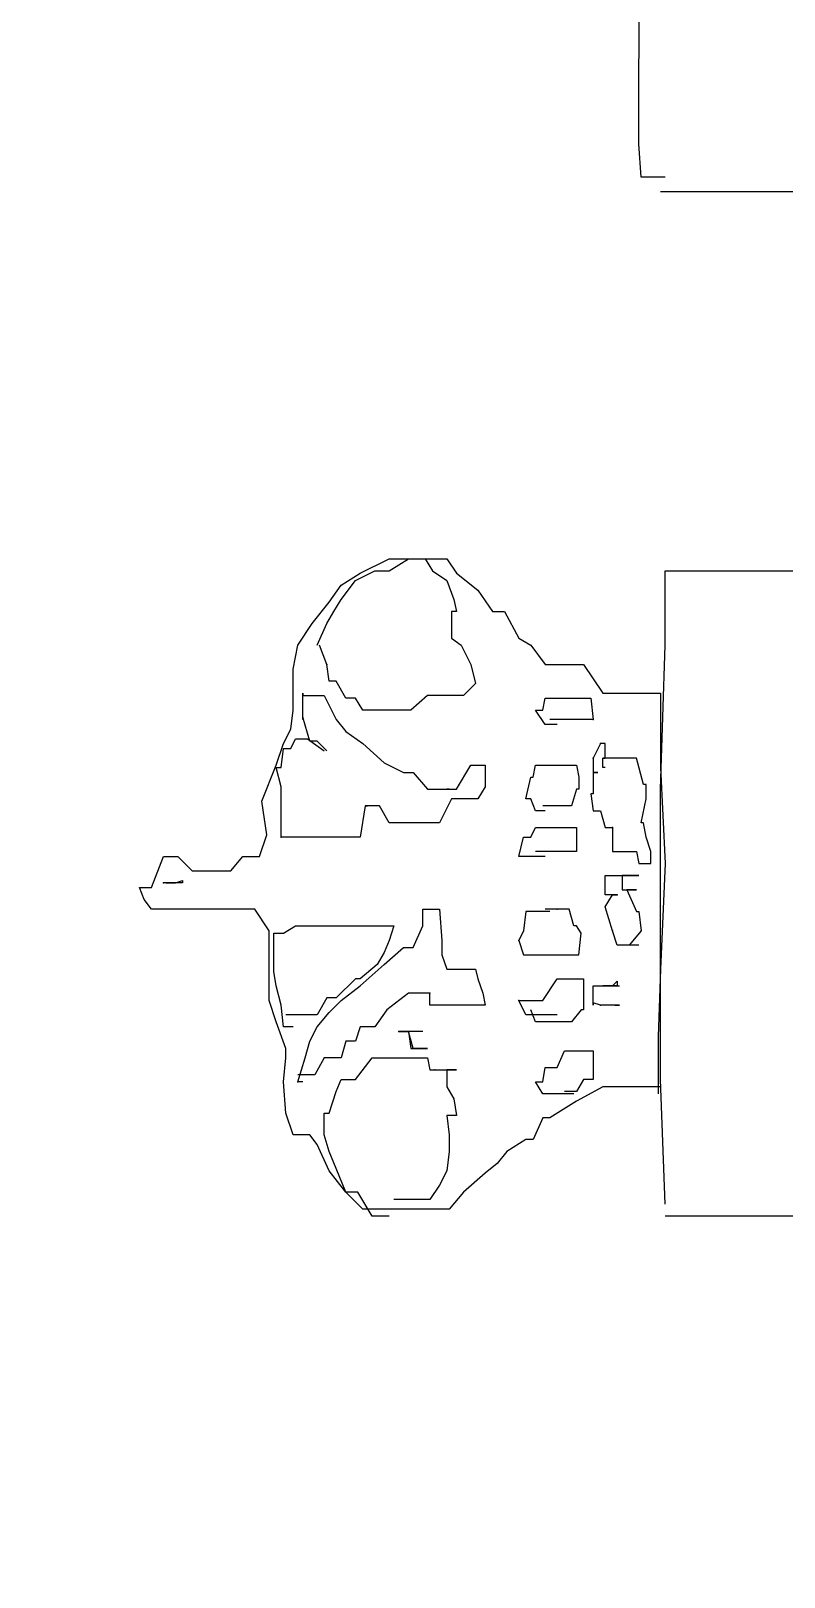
# Model space of a CAD drawing. Extents: x 730654 to 731244, y 4379381 to 4380408.
# Drawn here: x 730682.45 to 730685.58, y 4380230.29 to 4380236.73 of the extents above; entities that cross this region are included whole.
import ezdxf

# ---------------------------------------------------------------- set-up
doc = ezdxf.new("R2010")
doc.units = 0
doc.layers.get('0').update_dxf_attribs({"linetype": 'CONTINUOUS'})

msp = doc.modelspace()

# ---------------------------------------------------------------- linework, layer by layer
at = {"color": 0, "linetype": 'CONTINUOUS'}
for p, q in [((730684.98, 4380236.36), (730684.99, 4380239.22)), ((730684.98, 4380236.36), (730684.99, 4380239.22)), ((730684.98, 4380236.26), (730684.98, 4380236.36)), ((730684.98, 4380236.26), (730684.98, 4380236.36)), ((730684.99, 4380236.12), (730684.98, 4380236.26)), ((730684.99, 4380236.12), (730684.98, 4380236.26)), ((730685, 4380236.12), (730684.99, 4380236.12)), ((730685, 4380236.12), (730684.99, 4380236.12)), ((730685.04, 4380236.12), (730685, 4380236.12)), ((730685.04, 4380236.12), (730685, 4380236.12)), ((730685.09, 4380236.12), (730685.04, 4380236.12)), ((730685.09, 4380236.12), (730685.04, 4380236.12)), ((730685.26, 4380236.06), (730685.07, 4380236.06)), ((730685.26, 4380236.06), (730685.07, 4380236.06)), ((730685.57, 4380236.06), (730685.26, 4380236.06)), ((730685.57, 4380236.06), (730685.26, 4380236.06)), ((730686.18, 4380236.06), (730685.57, 4380236.06)), ((730686.18, 4380236.06), (730685.57, 4380236.06)), ((730683.82, 4380234.47), (730683.94, 4380234.53)), ((730683.82, 4380234.47), (730683.94, 4380234.53)), ((730683.94, 4380234.48), (730684.02, 4380234.53)), ((730683.94, 4380234.53), (730684.02, 4380234.53)), ((730683.94, 4380234.48), (730684.02, 4380234.53)), ((730683.94, 4380234.53), (730684.02, 4380234.53)), ((730684.02, 4380234.53), (730684.09, 4380234.53)), ((730684.02, 4380234.53), (730684.11, 4380234.53)), ((730684.02, 4380234.53), (730684.09, 4380234.53)), ((730684.02, 4380234.53), (730684.11, 4380234.53)), ((730684.09, 4380234.53), (730684.12, 4380234.48)), ((730684.09, 4380234.53), (730684.12, 4380234.48)), ((730684.11, 4380234.53), (730684.18, 4380234.53)), ((730684.11, 4380234.53), (730684.18, 4380234.53)), ((730684.18, 4380234.53), (730684.22, 4380234.47)), ((730684.18, 4380234.53), (730684.22, 4380234.47)), ((730683.74, 4380234.42), (730683.82, 4380234.47)), ((730683.74, 4380234.42), (730683.82, 4380234.47)), ((730683.8, 4380234.44), (730683.88, 4380234.48)), ((730683.8, 4380234.44), (730683.88, 4380234.48)), ((730683.88, 4380234.48), (730683.94, 4380234.48)), ((730683.88, 4380234.48), (730683.94, 4380234.48)), ((730684.12, 4380234.48), (730684.18, 4380234.44)), ((730684.12, 4380234.48), (730684.18, 4380234.44)), ((730684.22, 4380234.47), (730684.31, 4380234.4)), ((730684.22, 4380234.47), (730684.31, 4380234.4)), ((730685.09, 4380234.48), (730685.81, 4380234.48)), ((730685.09, 4380234.17), (730685.09, 4380234.48)), ((730685.09, 4380234.48), (730685.81, 4380234.48)), ((730685.09, 4380234.17), (730685.09, 4380234.48)), ((730683.69, 4380234.35), (730683.74, 4380234.42)), ((730683.69, 4380234.35), (730683.74, 4380234.42)), ((730683.74, 4380234.36), (730683.8, 4380234.44)), ((730683.74, 4380234.36), (730683.8, 4380234.44)), ((730684.18, 4380234.44), (730684.21, 4380234.36)), ((730684.18, 4380234.44), (730684.21, 4380234.36)), ((730684.31, 4380234.4), (730684.37, 4380234.31)), ((730684.31, 4380234.4), (730684.37, 4380234.31)), ((730683.62, 4380234.26), (730683.69, 4380234.35)), ((730683.62, 4380234.26), (730683.69, 4380234.35)), ((730683.71, 4380234.31), (730683.74, 4380234.36)), ((730683.71, 4380234.31), (730683.74, 4380234.36)), ((730684.21, 4380234.36), (730684.22, 4380234.31)), ((730684.21, 4380234.36), (730684.22, 4380234.31)), ((730683.56, 4380234.17), (730683.62, 4380234.26)), ((730683.56, 4380234.17), (730683.62, 4380234.26)), ((730683.64, 4380234.17), (730683.68, 4380234.26)), ((730683.64, 4380234.17), (730683.68, 4380234.26)), ((730683.68, 4380234.26), (730683.71, 4380234.31)), ((730683.68, 4380234.26), (730683.71, 4380234.31)), ((730684.22, 4380234.31), (730684.2, 4380234.31)), ((730684.2, 4380234.31), (730684.2, 4380234.2)), ((730684.22, 4380234.31), (730684.2, 4380234.31)), ((730684.2, 4380234.31), (730684.2, 4380234.2)), ((730684.37, 4380234.31), (730684.42, 4380234.31)), ((730684.37, 4380234.31), (730684.42, 4380234.31)), ((730684.42, 4380234.31), (730684.48, 4380234.2)), ((730684.42, 4380234.31), (730684.48, 4380234.2)), ((730684.2, 4380234.2), (730684.24, 4380234.17)), ((730684.2, 4380234.2), (730684.24, 4380234.17)), ((730684.48, 4380234.2), (730684.53, 4380234.17)), ((730684.48, 4380234.2), (730684.53, 4380234.17)), ((730683.54, 4380234.07), (730683.56, 4380234.17)), ((730683.54, 4380234.07), (730683.56, 4380234.17)), ((730683.68, 4380234.09), (730683.65, 4380234.17)), ((730683.68, 4380234.09), (730683.65, 4380234.17)), ((730684.24, 4380234.17), (730684.28, 4380234.09)), ((730684.24, 4380234.17), (730684.28, 4380234.09)), ((730684.53, 4380234.17), (730684.59, 4380234.09)), ((730684.53, 4380234.17), (730684.59, 4380234.09)), ((730685.07, 4380233.57), (730685.09, 4380234.17)), ((730685.07, 4380233.57), (730685.09, 4380234.17)), ((730683.54, 4380233.96), (730683.54, 4380234.07)), ((730683.54, 4380233.96), (730683.54, 4380234.07)), ((730683.69, 4380234.02), (730683.68, 4380234.09)), ((730683.69, 4380234.02), (730683.68, 4380234.09)), ((730684.28, 4380234.09), (730684.3, 4380234.01)), ((730684.28, 4380234.09), (730684.3, 4380234.01)), ((730684.59, 4380234.09), (730684.64, 4380234.09)), ((730684.59, 4380234.09), (730684.64, 4380234.09)), ((730684.64, 4380234.09), (730684.71, 4380234.09)), ((730684.64, 4380234.09), (730684.71, 4380234.09)), ((730684.71, 4380234.09), (730684.75, 4380234.09)), ((730684.71, 4380234.09), (730684.75, 4380234.09)), ((730684.75, 4380234.09), (730684.83, 4380233.97)), ((730684.75, 4380234.09), (730684.83, 4380233.97)), ((730683.72, 4380234.02), (730683.69, 4380234.02)), ((730683.72, 4380234.02), (730683.69, 4380234.02)), ((730683.76, 4380233.95), (730683.72, 4380234.02)), ((730683.76, 4380233.95), (730683.72, 4380234.02)), ((730684.3, 4380234.01), (730684.25, 4380233.96)), ((730684.3, 4380234.01), (730684.25, 4380233.96)), ((730683.54, 4380233.9), (730683.54, 4380233.96)), ((730683.54, 4380233.9), (730683.54, 4380233.96)), ((730683.58, 4380233.86), (730683.58, 4380233.97)), ((730683.58, 4380233.97), (730683.58, 4380233.96)), ((730683.58, 4380233.86), (730683.58, 4380233.97)), ((730683.58, 4380233.97), (730683.58, 4380233.96)), ((730683.58, 4380233.96), (730683.59, 4380233.96)), ((730683.58, 4380233.96), (730683.59, 4380233.96)), ((730683.59, 4380233.96), (730683.64, 4380233.96)), ((730683.59, 4380233.96), (730683.64, 4380233.96)), ((730683.64, 4380233.96), (730683.67, 4380233.96)), ((730683.64, 4380233.96), (730683.67, 4380233.96)), ((730683.67, 4380233.96), (730683.72, 4380233.86)), ((730683.67, 4380233.96), (730683.72, 4380233.86)), ((730683.8, 4380233.95), (730683.76, 4380233.95)), ((730683.8, 4380233.95), (730683.76, 4380233.95)), ((730683.83, 4380233.9), (730683.8, 4380233.95)), ((730683.83, 4380233.9), (730683.8, 4380233.95)), ((730684.1, 4380233.96), (730684.03, 4380233.9)), ((730684.1, 4380233.96), (730684.03, 4380233.9)), ((730684.15, 4380233.96), (730684.1, 4380233.96)), ((730684.15, 4380233.96), (730684.1, 4380233.96)), ((730684.21, 4380233.96), (730684.15, 4380233.96)), ((730684.21, 4380233.96), (730684.15, 4380233.96)), ((730684.25, 4380233.96), (730684.21, 4380233.96)), ((730684.25, 4380233.96), (730684.21, 4380233.96)), ((730684.58, 4380233.9), (730684.59, 4380233.95)), ((730684.58, 4380233.9), (730684.59, 4380233.95)), ((730684.59, 4380233.95), (730684.61, 4380233.95)), ((730684.59, 4380233.95), (730684.61, 4380233.95)), ((730684.61, 4380233.95), (730684.66, 4380233.95)), ((730684.61, 4380233.95), (730684.66, 4380233.95)), ((730684.66, 4380233.95), (730684.69, 4380233.95)), ((730684.66, 4380233.95), (730684.69, 4380233.95)), ((730684.69, 4380233.95), (730684.74, 4380233.95)), ((730684.69, 4380233.95), (730684.74, 4380233.95)), ((730684.74, 4380233.95), (730684.78, 4380233.95)), ((730684.74, 4380233.95), (730684.78, 4380233.95)), ((730684.78, 4380233.95), (730684.79, 4380233.86)), ((730684.78, 4380233.95), (730684.79, 4380233.86)), ((730684.83, 4380233.97), (730684.89, 4380233.97)), ((730684.83, 4380233.97), (730684.89, 4380233.97)), ((730684.89, 4380233.97), (730684.92, 4380233.97)), ((730684.89, 4380233.97), (730684.92, 4380233.97)), ((730684.92, 4380233.97), (730684.95, 4380233.97)), ((730684.92, 4380233.97), (730684.95, 4380233.97)), ((730684.95, 4380233.97), (730684.99, 4380233.97)), ((730684.95, 4380233.97), (730684.99, 4380233.97)), ((730684.99, 4380233.97), (730685.03, 4380233.97)), ((730684.99, 4380233.97), (730685.03, 4380233.97)), ((730685.03, 4380233.97), (730685.07, 4380233.97)), ((730685.03, 4380233.97), (730685.07, 4380233.97)), ((730685.07, 4380233.97), (730685.07, 4380233.66)), ((730685.07, 4380233.97), (730685.07, 4380233.66)), ((730683.53, 4380233.82), (730683.54, 4380233.9)), ((730683.53, 4380233.82), (730683.54, 4380233.9)), ((730683.88, 4380233.9), (730683.83, 4380233.9)), ((730683.88, 4380233.9), (730683.83, 4380233.9)), ((730683.93, 4380233.9), (730683.88, 4380233.9)), ((730683.93, 4380233.9), (730683.88, 4380233.9)), ((730684, 4380233.9), (730683.93, 4380233.9)), ((730684, 4380233.9), (730683.93, 4380233.9)), ((730684.03, 4380233.9), (730684, 4380233.9)), ((730684.03, 4380233.9), (730684, 4380233.9)), ((730684.59, 4380233.84), (730684.55, 4380233.9)), ((730684.55, 4380233.9), (730684.58, 4380233.9)), ((730684.59, 4380233.84), (730684.55, 4380233.9)), ((730684.55, 4380233.9), (730684.58, 4380233.9)), ((730683.5, 4380233.76), (730683.53, 4380233.82)), ((730683.5, 4380233.76), (730683.53, 4380233.82)), ((730683.61, 4380233.77), (730683.58, 4380233.87)), ((730683.58, 4380233.87), (730683.58, 4380233.86)), ((730683.61, 4380233.77), (730683.58, 4380233.87)), ((730683.58, 4380233.87), (730683.58, 4380233.86)), ((730683.72, 4380233.86), (730683.76, 4380233.81)), ((730683.72, 4380233.86), (730683.76, 4380233.81)), ((730683.76, 4380233.81), (730683.83, 4380233.76)), ((730683.76, 4380233.81), (730683.83, 4380233.76)), ((730684.61, 4380233.84), (730684.59, 4380233.84)), ((730684.61, 4380233.84), (730684.59, 4380233.84)), ((730684.67, 4380233.86), (730684.61, 4380233.86)), ((730684.67, 4380233.86), (730684.61, 4380233.86)), ((730684.64, 4380233.84), (730684.61, 4380233.84)), ((730684.64, 4380233.84), (730684.61, 4380233.84)), ((730684.72, 4380233.86), (730684.67, 4380233.86)), ((730684.72, 4380233.86), (730684.67, 4380233.86)), ((730684.75, 4380233.86), (730684.72, 4380233.86)), ((730684.75, 4380233.86), (730684.72, 4380233.86)), ((730684.79, 4380233.86), (730684.75, 4380233.86)), ((730684.79, 4380233.86), (730684.75, 4380233.86)), ((730683.47, 4380233.67), (730683.5, 4380233.76)), ((730683.47, 4380233.67), (730683.5, 4380233.76)), ((730683.53, 4380233.74), (730683.55, 4380233.78)), ((730683.53, 4380233.74), (730683.55, 4380233.78)), ((730683.55, 4380233.78), (730683.6, 4380233.78)), ((730683.55, 4380233.78), (730683.6, 4380233.78)), ((730683.6, 4380233.78), (730683.67, 4380233.73)), ((730683.6, 4380233.78), (730683.67, 4380233.73)), ((730683.64, 4380233.77), (730683.61, 4380233.77)), ((730683.64, 4380233.77), (730683.61, 4380233.77)), ((730683.68, 4380233.73), (730683.64, 4380233.77)), ((730683.68, 4380233.73), (730683.64, 4380233.77)), ((730683.83, 4380233.76), (730683.92, 4380233.68)), ((730683.83, 4380233.76), (730683.92, 4380233.68)), ((730684.82, 4380233.76), (730684.79, 4380233.7)), ((730684.82, 4380233.76), (730684.79, 4380233.7)), ((730684.84, 4380233.76), (730684.82, 4380233.76)), ((730684.84, 4380233.76), (730684.82, 4380233.76)), ((730684.84, 4380233.7), (730684.84, 4380233.76)), ((730684.84, 4380233.7), (730684.84, 4380233.76)), ((730683.49, 4380233.66), (730683.5, 4380233.74)), ((730683.49, 4380233.66), (730683.5, 4380233.74)), ((730683.5, 4380233.74), (730683.53, 4380233.74)), ((730683.5, 4380233.74), (730683.53, 4380233.74)), ((730683.92, 4380233.68), (730684, 4380233.64)), ((730683.92, 4380233.68), (730684, 4380233.64)), ((730684.79, 4380233.7), (730684.79, 4380233.64)), ((730684.79, 4380233.7), (730684.79, 4380233.64)), ((730684.83, 4380233.66), (730684.83, 4380233.7)), ((730684.83, 4380233.7), (730684.84, 4380233.7)), ((730684.84, 4380233.7), (730684.83, 4380233.7)), ((730684.83, 4380233.66), (730684.83, 4380233.7)), ((730684.83, 4380233.7), (730684.84, 4380233.7)), ((730684.84, 4380233.7), (730684.83, 4380233.7)), ((730684.9, 4380233.7), (730684.84, 4380233.7)), ((730684.9, 4380233.7), (730684.84, 4380233.7)), ((730684.92, 4380233.7), (730684.9, 4380233.7)), ((730684.92, 4380233.7), (730684.9, 4380233.7)), ((730684.94, 4380233.7), (730684.92, 4380233.7)), ((730684.94, 4380233.7), (730684.92, 4380233.7)), ((730684.97, 4380233.7), (730684.94, 4380233.7)), ((730684.97, 4380233.7), (730684.94, 4380233.7)), ((730685, 4380233.59), (730684.97, 4380233.7)), ((730685, 4380233.59), (730684.97, 4380233.7)), ((730683.41, 4380233.52), (730683.47, 4380233.67)), ((730683.41, 4380233.52), (730683.47, 4380233.67)), ((730683.49, 4380233.58), (730683.47, 4380233.66)), ((730683.47, 4380233.66), (730683.49, 4380233.66)), ((730683.49, 4380233.58), (730683.47, 4380233.66)), ((730683.47, 4380233.66), (730683.49, 4380233.66)), ((730684, 4380233.64), (730684.04, 4380233.64)), ((730684, 4380233.64), (730684.04, 4380233.64)), ((730684.04, 4380233.64), (730684.1, 4380233.57)), ((730684.04, 4380233.64), (730684.1, 4380233.57)), ((730684.22, 4380233.57), (730684.28, 4380233.67)), ((730684.22, 4380233.57), (730684.28, 4380233.67)), ((730684.28, 4380233.67), (730684.34, 4380233.67)), ((730684.28, 4380233.67), (730684.34, 4380233.67)), ((730684.34, 4380233.67), (730684.34, 4380233.58)), ((730684.34, 4380233.67), (730684.34, 4380233.58)), ((730684.51, 4380233.53), (730684.53, 4380233.62)), ((730684.51, 4380233.53), (730684.53, 4380233.62)), ((730684.53, 4380233.62), (730684.54, 4380233.62)), ((730684.53, 4380233.62), (730684.54, 4380233.62)), ((730684.54, 4380233.62), (730684.55, 4380233.67)), ((730684.54, 4380233.62), (730684.55, 4380233.67)), ((730684.55, 4380233.67), (730684.61, 4380233.67)), ((730684.55, 4380233.67), (730684.61, 4380233.67)), ((730684.61, 4380233.67), (730684.64, 4380233.67)), ((730684.61, 4380233.67), (730684.64, 4380233.67)), ((730684.64, 4380233.67), (730684.68, 4380233.67)), ((730684.64, 4380233.67), (730684.68, 4380233.67)), ((730684.68, 4380233.67), (730684.72, 4380233.67)), ((730684.68, 4380233.67), (730684.72, 4380233.67)), ((730684.72, 4380233.67), (730684.73, 4380233.62)), ((730684.72, 4380233.67), (730684.73, 4380233.62)), ((730684.73, 4380233.62), (730684.73, 4380233.57)), ((730684.73, 4380233.62), (730684.73, 4380233.57)), ((730684.79, 4380233.64), (730684.81, 4380233.64)), ((730684.81, 4380233.64), (730684.79, 4380233.64)), ((730684.79, 4380233.64), (730684.79, 4380233.55)), ((730684.79, 4380233.64), (730684.81, 4380233.64)), ((730684.81, 4380233.64), (730684.79, 4380233.64)), ((730684.79, 4380233.64), (730684.79, 4380233.55)), ((730684.84, 4380233.66), (730684.83, 4380233.66)), ((730684.84, 4380233.66), (730684.83, 4380233.66)), ((730685.07, 4380233.66), (730685.09, 4380233.26)), ((730685.07, 4380233.66), (730685.09, 4380233.26)), ((730683.49, 4380233.48), (730683.49, 4380233.58)), ((730683.49, 4380233.48), (730683.49, 4380233.58)), ((730684.1, 4380233.57), (730684.14, 4380233.57)), ((730684.1, 4380233.57), (730684.14, 4380233.57)), ((730684.14, 4380233.57), (730684.18, 4380233.57)), ((730684.14, 4380233.57), (730684.18, 4380233.57)), ((730684.18, 4380233.57), (730684.19, 4380233.57)), ((730684.19, 4380233.57), (730684.18, 4380233.57)), ((730684.18, 4380233.57), (730684.19, 4380233.57)), ((730684.18, 4380233.57), (730684.19, 4380233.57)), ((730684.19, 4380233.57), (730684.18, 4380233.57)), ((730684.18, 4380233.57), (730684.19, 4380233.57)), ((730684.19, 4380233.57), (730684.22, 4380233.57)), ((730684.19, 4380233.57), (730684.22, 4380233.57)), ((730684.34, 4380233.58), (730684.31, 4380233.53)), ((730684.34, 4380233.58), (730684.31, 4380233.53)), ((730684.72, 4380233.57), (730684.7, 4380233.5)), ((730684.72, 4380233.57), (730684.7, 4380233.5)), ((730684.73, 4380233.57), (730684.72, 4380233.57)), ((730684.73, 4380233.57), (730684.72, 4380233.57)), ((730684.79, 4380233.55), (730684.78, 4380233.55)), ((730684.78, 4380233.55), (730684.79, 4380233.48)), ((730684.79, 4380233.55), (730684.78, 4380233.55)), ((730684.78, 4380233.55), (730684.79, 4380233.48)), ((730685.01, 4380233.59), (730685, 4380233.59)), ((730685.01, 4380233.59), (730685, 4380233.59)), ((730685.01, 4380233.53), (730685.01, 4380233.59)), ((730685.01, 4380233.53), (730685.01, 4380233.59)), ((730685.07, 4380232.36), (730685.07, 4380233.57)), ((730685.07, 4380232.36), (730685.07, 4380233.57)), ((730683.43, 4380233.38), (730683.41, 4380233.52)), ((730683.43, 4380233.38), (730683.41, 4380233.52)), ((730683.84, 4380233.5), (730683.82, 4380233.37)), ((730683.84, 4380233.5), (730683.82, 4380233.37)), ((730683.87, 4380233.5), (730683.84, 4380233.5)), ((730683.84, 4380233.5), (730683.85, 4380233.5)), ((730683.85, 4380233.5), (730683.84, 4380233.5)), ((730683.87, 4380233.5), (730683.84, 4380233.5)), ((730683.84, 4380233.5), (730683.85, 4380233.5)), ((730683.85, 4380233.5), (730683.84, 4380233.5)), ((730683.9, 4380233.5), (730683.87, 4380233.5)), ((730683.9, 4380233.5), (730683.87, 4380233.5)), ((730683.94, 4380233.43), (730683.9, 4380233.5)), ((730683.94, 4380233.43), (730683.9, 4380233.5)), ((730684.2, 4380233.53), (730684.15, 4380233.43)), ((730684.2, 4380233.53), (730684.15, 4380233.43)), ((730684.21, 4380233.53), (730684.2, 4380233.53)), ((730684.21, 4380233.53), (730684.2, 4380233.53)), ((730684.22, 4380233.53), (730684.21, 4380233.53)), ((730684.22, 4380233.53), (730684.21, 4380233.53)), ((730684.28, 4380233.53), (730684.22, 4380233.53)), ((730684.28, 4380233.53), (730684.22, 4380233.53)), ((730684.31, 4380233.53), (730684.28, 4380233.53)), ((730684.31, 4380233.53), (730684.28, 4380233.53)), ((730684.53, 4380233.53), (730684.51, 4380233.53)), ((730684.53, 4380233.53), (730684.51, 4380233.53)), ((730684.55, 4380233.48), (730684.53, 4380233.53)), ((730684.55, 4380233.48), (730684.53, 4380233.53)), ((730684.62, 4380233.5), (730684.58, 4380233.5)), ((730684.62, 4380233.5), (730684.58, 4380233.5)), ((730684.64, 4380233.5), (730684.62, 4380233.5)), ((730684.64, 4380233.5), (730684.62, 4380233.5)), ((730684.7, 4380233.5), (730684.64, 4380233.5)), ((730684.7, 4380233.5), (730684.64, 4380233.5)), ((730684.99, 4380233.43), (730685.01, 4380233.53)), ((730684.99, 4380233.43), (730685.01, 4380233.53)), ((730683.49, 4380233.37), (730683.49, 4380233.48)), ((730683.49, 4380233.37), (730683.49, 4380233.48)), ((730684, 4380233.43), (730683.94, 4380233.43)), ((730684, 4380233.43), (730683.94, 4380233.43)), ((730684.04, 4380233.43), (730684, 4380233.43)), ((730684.04, 4380233.43), (730684, 4380233.43)), ((730684.1, 4380233.43), (730684.04, 4380233.43)), ((730684.1, 4380233.43), (730684.04, 4380233.43)), ((730684.13, 4380233.43), (730684.1, 4380233.43)), ((730684.13, 4380233.43), (730684.1, 4380233.43)), ((730684.15, 4380233.43), (730684.13, 4380233.43)), ((730684.15, 4380233.43), (730684.13, 4380233.43)), ((730684.59, 4380233.48), (730684.55, 4380233.48)), ((730684.59, 4380233.48), (730684.55, 4380233.48)), ((730684.79, 4380233.48), (730684.82, 4380233.48)), ((730684.79, 4380233.48), (730684.82, 4380233.48)), ((730684.82, 4380233.48), (730684.84, 4380233.41)), ((730684.82, 4380233.48), (730684.84, 4380233.41)), ((730685, 4380233.43), (730684.99, 4380233.43)), ((730685, 4380233.43), (730684.99, 4380233.43)), ((730685.01, 4380233.37), (730685, 4380233.43)), ((730685.01, 4380233.37), (730685, 4380233.43)), ((730683.4, 4380233.29), (730683.43, 4380233.38)), ((730683.4, 4380233.29), (730683.43, 4380233.38)), ((730683.53, 4380233.37), (730683.49, 4380233.37)), ((730683.53, 4380233.37), (730683.49, 4380233.37)), ((730683.59, 4380233.37), (730683.53, 4380233.37)), ((730683.59, 4380233.37), (730683.53, 4380233.37)), ((730683.67, 4380233.37), (730683.59, 4380233.37)), ((730683.67, 4380233.37), (730683.59, 4380233.37)), ((730683.76, 4380233.37), (730683.67, 4380233.37)), ((730683.76, 4380233.37), (730683.67, 4380233.37)), ((730683.82, 4380233.37), (730683.76, 4380233.37)), ((730683.82, 4380233.37), (730683.76, 4380233.37)), ((730684.48, 4380233.29), (730684.5, 4380233.37)), ((730684.48, 4380233.29), (730684.5, 4380233.37)), ((730684.5, 4380233.37), (730684.53, 4380233.37)), ((730684.5, 4380233.37), (730684.53, 4380233.37)), ((730684.53, 4380233.37), (730684.55, 4380233.41)), ((730684.53, 4380233.37), (730684.55, 4380233.41)), ((730684.55, 4380233.41), (730684.61, 4380233.41)), ((730684.55, 4380233.41), (730684.61, 4380233.41)), ((730684.61, 4380233.41), (730684.64, 4380233.41)), ((730684.61, 4380233.41), (730684.64, 4380233.41)), ((730684.64, 4380233.41), (730684.7, 4380233.41)), ((730684.64, 4380233.41), (730684.7, 4380233.41)), ((730684.7, 4380233.41), (730684.72, 4380233.41)), ((730684.7, 4380233.41), (730684.72, 4380233.41)), ((730684.72, 4380233.41), (730684.72, 4380233.31)), ((730684.72, 4380233.41), (730684.72, 4380233.31)), ((730684.84, 4380233.41), (730684.87, 4380233.41)), ((730684.84, 4380233.41), (730684.87, 4380233.41)), ((730684.87, 4380233.41), (730684.87, 4380233.31)), ((730684.87, 4380233.41), (730684.87, 4380233.31)), ((730685.03, 4380233.31), (730685.01, 4380233.37)), ((730685.03, 4380233.31), (730685.01, 4380233.37)), ((730684.62, 4380233.31), (730684.55, 4380233.31)), ((730684.62, 4380233.31), (730684.55, 4380233.31)), ((730684.66, 4380233.31), (730684.62, 4380233.31)), ((730684.66, 4380233.31), (730684.62, 4380233.31)), ((730684.7, 4380233.31), (730684.66, 4380233.31)), ((730684.7, 4380233.31), (730684.66, 4380233.31)), ((730684.72, 4380233.31), (730684.7, 4380233.31)), ((730684.72, 4380233.31), (730684.7, 4380233.31)), ((730684.87, 4380233.31), (730684.9, 4380233.31)), ((730684.87, 4380233.31), (730684.9, 4380233.31)), ((730684.9, 4380233.31), (730684.93, 4380233.31)), ((730684.9, 4380233.31), (730684.93, 4380233.31)), ((730684.93, 4380233.31), (730684.97, 4380233.31)), ((730684.93, 4380233.31), (730684.97, 4380233.31)), ((730684.97, 4380233.31), (730684.98, 4380233.26)), ((730684.97, 4380233.31), (730684.98, 4380233.26)), ((730685.03, 4380233.26), (730685.03, 4380233.31)), ((730685.03, 4380233.26), (730685.03, 4380233.31)), ((730682.95, 4380233.16), (730683, 4380233.29)), ((730682.95, 4380233.16), (730683, 4380233.29)), ((730683, 4380233.29), (730683.02, 4380233.29)), ((730683, 4380233.29), (730683.02, 4380233.29)), ((730683.02, 4380233.29), (730683.06, 4380233.29)), ((730683.02, 4380233.29), (730683.06, 4380233.29)), ((730683.06, 4380233.29), (730683.12, 4380233.23)), ((730683.06, 4380233.29), (730683.12, 4380233.23)), ((730683.12, 4380233.23), (730683.17, 4380233.23)), ((730683.12, 4380233.23), (730683.17, 4380233.23)), ((730683.17, 4380233.23), (730683.28, 4380233.23)), ((730683.17, 4380233.23), (730683.28, 4380233.23)), ((730683.28, 4380233.23), (730683.33, 4380233.29)), ((730683.28, 4380233.23), (730683.33, 4380233.29)), ((730683.33, 4380233.29), (730683.37, 4380233.29)), ((730683.33, 4380233.29), (730683.37, 4380233.29)), ((730683.37, 4380233.29), (730683.4, 4380233.29)), ((730683.37, 4380233.29), (730683.4, 4380233.29)), ((730684.51, 4380233.29), (730684.48, 4380233.29)), ((730684.51, 4380233.29), (730684.48, 4380233.29)), ((730684.54, 4380233.29), (730684.51, 4380233.29)), ((730684.54, 4380233.29), (730684.51, 4380233.29)), ((730684.59, 4380233.29), (730684.54, 4380233.29)), ((730684.59, 4380233.29), (730684.54, 4380233.29)), ((730684.98, 4380233.26), (730685, 4380233.26)), ((730684.98, 4380233.26), (730685, 4380233.26)), ((730685, 4380233.26), (730685.02, 4380233.26)), ((730685, 4380233.26), (730685.02, 4380233.26)), ((730685.02, 4380233.26), (730685.03, 4380233.26)), ((730685.02, 4380233.26), (730685.03, 4380233.26)), ((730685.09, 4380233.26), (730685.07, 4380232.82)), ((730685.09, 4380233.26), (730685.07, 4380232.82)), ((730683.02, 4380233.18), (730683, 4380233.18)), ((730683.02, 4380233.18), (730683, 4380233.18)), ((730683.01, 4380233.18), (730683.02, 4380233.18)), ((730683.01, 4380233.18), (730683.02, 4380233.18)), ((730683.02, 4380233.18), (730683.03, 4380233.18)), ((730683.04, 4380233.18), (730683.02, 4380233.18)), ((730683.02, 4380233.18), (730683.03, 4380233.18)), ((730683.04, 4380233.18), (730683.02, 4380233.18)), ((730683.03, 4380233.18), (730683.05, 4380233.18)), ((730683.03, 4380233.18), (730683.05, 4380233.18)), ((730683.08, 4380233.18), (730683.04, 4380233.18)), ((730683.08, 4380233.18), (730683.04, 4380233.18)), ((730683.05, 4380233.18), (730683.08, 4380233.19)), ((730683.05, 4380233.18), (730683.08, 4380233.19)), ((730683.08, 4380233.19), (730683.08, 4380233.18)), ((730683.08, 4380233.19), (730683.08, 4380233.18)), ((730684.84, 4380233.13), (730684.84, 4380233.21)), ((730684.84, 4380233.21), (730684.87, 4380233.21)), ((730684.84, 4380233.13), (730684.84, 4380233.21)), ((730684.84, 4380233.21), (730684.87, 4380233.21)), ((730684.87, 4380233.21), (730684.89, 4380233.21)), ((730684.87, 4380233.21), (730684.89, 4380233.21)), ((730684.89, 4380233.21), (730684.91, 4380233.21)), ((730684.89, 4380233.21), (730684.91, 4380233.21)), ((730684.91, 4380233.21), (730684.95, 4380233.21)), ((730684.93, 4380233.21), (730684.91, 4380233.21)), ((730684.91, 4380233.21), (730684.91, 4380233.15)), ((730684.91, 4380233.21), (730684.95, 4380233.21)), ((730684.93, 4380233.21), (730684.91, 4380233.21)), ((730684.91, 4380233.21), (730684.91, 4380233.15)), ((730684.95, 4380233.21), (730684.93, 4380233.21)), ((730684.95, 4380233.21), (730684.93, 4380233.21)), ((730684.95, 4380233.21), (730684.98, 4380233.21)), ((730684.98, 4380233.21), (730684.95, 4380233.21)), ((730684.95, 4380233.21), (730684.98, 4380233.21)), ((730684.98, 4380233.21), (730684.95, 4380233.21)), ((730682.92, 4380233.11), (730682.9, 4380233.16)), ((730682.9, 4380233.16), (730682.92, 4380233.16)), ((730682.92, 4380233.11), (730682.9, 4380233.16)), ((730682.9, 4380233.16), (730682.92, 4380233.16)), ((730682.92, 4380233.16), (730682.95, 4380233.16)), ((730682.92, 4380233.16), (730682.95, 4380233.16)), ((730682.95, 4380233.07), (730682.92, 4380233.11)), ((730682.95, 4380233.07), (730682.92, 4380233.11)), ((730684.84, 4380233.08), (730684.87, 4380233.13)), ((730684.87, 4380233.13), (730684.84, 4380233.13)), ((730684.84, 4380233.08), (730684.87, 4380233.13)), ((730684.87, 4380233.13), (730684.84, 4380233.13)), ((730684.87, 4380233.13), (730684.89, 4380233.13)), ((730684.89, 4380233.13), (730684.87, 4380233.13)), ((730684.87, 4380233.13), (730684.89, 4380233.13)), ((730684.89, 4380233.13), (730684.87, 4380233.13)), ((730684.91, 4380233.15), (730684.94, 4380233.15)), ((730684.91, 4380233.15), (730684.94, 4380233.15)), ((730684.93, 4380233.15), (730684.97, 4380233.06)), ((730684.94, 4380233.15), (730684.93, 4380233.15)), ((730684.93, 4380233.15), (730684.97, 4380233.06)), ((730684.94, 4380233.15), (730684.93, 4380233.15)), ((730684.94, 4380233.15), (730684.97, 4380233.15)), ((730684.97, 4380233.15), (730684.94, 4380233.15)), ((730684.94, 4380233.15), (730684.97, 4380233.15)), ((730684.97, 4380233.15), (730684.94, 4380233.15)), ((730683.01, 4380233.07), (730682.95, 4380233.07)), ((730683.01, 4380233.07), (730682.95, 4380233.07)), ((730683.03, 4380233.07), (730683.01, 4380233.07)), ((730683.03, 4380233.07), (730683.01, 4380233.07)), ((730683.09, 4380233.07), (730683.03, 4380233.07)), ((730683.09, 4380233.07), (730683.03, 4380233.07)), ((730683.13, 4380233.07), (730683.09, 4380233.07)), ((730683.13, 4380233.07), (730683.09, 4380233.07)), ((730683.19, 4380233.07), (730683.13, 4380233.07)), ((730683.19, 4380233.07), (730683.13, 4380233.07)), ((730683.26, 4380233.07), (730683.19, 4380233.07)), ((730683.26, 4380233.07), (730683.19, 4380233.07)), ((730683.28, 4380233.07), (730683.26, 4380233.07)), ((730683.28, 4380233.07), (730683.26, 4380233.07)), ((730683.3, 4380233.07), (730683.28, 4380233.07)), ((730683.3, 4380233.07), (730683.28, 4380233.07)), ((730683.38, 4380233.07), (730683.3, 4380233.07)), ((730683.38, 4380233.07), (730683.3, 4380233.07)), ((730683.44, 4380232.98), (730683.38, 4380233.07)), ((730683.44, 4380232.98), (730683.38, 4380233.07)), ((730684.08, 4380233), (730684.08, 4380233.07)), ((730684.08, 4380233.07), (730684.1, 4380233.07)), ((730684.08, 4380233), (730684.08, 4380233.07)), ((730684.08, 4380233.07), (730684.1, 4380233.07)), ((730684.1, 4380233.07), (730684.14, 4380233.07)), ((730684.1, 4380233.07), (730684.14, 4380233.07)), ((730684.14, 4380233.07), (730684.15, 4380233.07)), ((730684.14, 4380233.07), (730684.15, 4380233.07)), ((730684.15, 4380233.07), (730684.16, 4380232.94)), ((730684.15, 4380233.07), (730684.16, 4380232.94)), ((730684.51, 4380233.06), (730684.5, 4380232.98)), ((730684.51, 4380233.06), (730684.5, 4380232.98)), ((730684.55, 4380233.06), (730684.51, 4380233.06)), ((730684.55, 4380233.06), (730684.51, 4380233.06)), ((730684.61, 4380233.06), (730684.55, 4380233.06)), ((730684.61, 4380233.06), (730684.55, 4380233.06)), ((730684.61, 4380233.07), (730684.59, 4380233.07)), ((730684.61, 4380233.07), (730684.59, 4380233.07)), ((730684.64, 4380233.07), (730684.61, 4380233.07)), ((730684.64, 4380233.07), (730684.61, 4380233.07)), ((730684.69, 4380233.07), (730684.64, 4380233.07)), ((730684.69, 4380233.07), (730684.64, 4380233.07)), ((730684.71, 4380233), (730684.69, 4380233.07)), ((730684.71, 4380233), (730684.69, 4380233.07)), ((730684.87, 4380232.98), (730684.84, 4380233.08)), ((730684.87, 4380232.98), (730684.84, 4380233.08)), ((730684.97, 4380233.06), (730684.98, 4380233.06)), ((730684.97, 4380233.06), (730684.98, 4380233.06)), ((730684.98, 4380233.06), (730684.99, 4380232.98)), ((730684.98, 4380233.06), (730684.99, 4380232.98)), ((730683.44, 4380232.92), (730683.44, 4380232.98)), ((730683.44, 4380232.92), (730683.44, 4380232.98)), ((730683.46, 4380232.89), (730683.46, 4380232.97)), ((730683.46, 4380232.97), (730683.5, 4380232.97)), ((730683.46, 4380232.89), (730683.46, 4380232.97)), ((730683.46, 4380232.97), (730683.5, 4380232.97)), ((730683.5, 4380232.97), (730683.55, 4380233)), ((730683.5, 4380232.97), (730683.55, 4380233)), ((730683.55, 4380233), (730683.65, 4380233)), ((730683.55, 4380233), (730683.65, 4380233)), ((730683.65, 4380233), (730683.74, 4380233)), ((730683.65, 4380233), (730683.74, 4380233)), ((730683.74, 4380233), (730683.76, 4380233)), ((730683.74, 4380233), (730683.76, 4380233)), ((730683.76, 4380233), (730683.82, 4380233)), ((730683.76, 4380233), (730683.82, 4380233)), ((730683.82, 4380233), (730683.9, 4380233)), ((730683.82, 4380233), (730683.9, 4380233)), ((730683.9, 4380233), (730683.94, 4380233)), ((730683.9, 4380233), (730683.94, 4380233)), ((730683.94, 4380233), (730683.96, 4380233)), ((730683.96, 4380233), (730683.94, 4380232.94)), ((730683.94, 4380233), (730683.96, 4380233)), ((730683.96, 4380233), (730683.94, 4380232.94)), ((730684.04, 4380232.91), (730684.08, 4380233)), ((730684.04, 4380232.91), (730684.08, 4380233)), ((730684.5, 4380232.98), (730684.48, 4380232.94)), ((730684.5, 4380232.98), (730684.48, 4380232.94)), ((730684.72, 4380233), (730684.71, 4380233)), ((730684.72, 4380233), (730684.71, 4380233)), ((730684.74, 4380232.97), (730684.72, 4380233)), ((730684.74, 4380232.97), (730684.72, 4380233)), ((730684.73, 4380232.88), (730684.74, 4380232.97)), ((730684.73, 4380232.88), (730684.74, 4380232.97)), ((730684.89, 4380232.92), (730684.87, 4380232.98)), ((730684.89, 4380232.92), (730684.87, 4380232.98)), ((730684.99, 4380232.98), (730684.94, 4380232.92)), ((730684.99, 4380232.98), (730684.94, 4380232.92)), ((730683.44, 4380232.87), (730683.44, 4380232.92)), ((730683.44, 4380232.87), (730683.44, 4380232.92)), ((730683.94, 4380232.94), (730683.92, 4380232.89)), ((730683.94, 4380232.94), (730683.92, 4380232.89)), ((730683.92, 4380232.84), (730684, 4380232.91)), ((730683.92, 4380232.84), (730684, 4380232.91)), ((730684, 4380232.91), (730684.04, 4380232.91)), ((730684, 4380232.91), (730684.04, 4380232.91)), ((730684.16, 4380232.94), (730684.16, 4380232.88)), ((730684.16, 4380232.94), (730684.16, 4380232.88)), ((730684.48, 4380232.94), (730684.5, 4380232.88)), ((730684.48, 4380232.94), (730684.5, 4380232.88)), ((730684.92, 4380232.92), (730684.89, 4380232.92)), ((730684.91, 4380232.92), (730684.89, 4380232.92)), ((730684.92, 4380232.92), (730684.89, 4380232.92)), ((730684.91, 4380232.92), (730684.89, 4380232.92)), ((730684.94, 4380232.92), (730684.91, 4380232.92)), ((730684.94, 4380232.92), (730684.91, 4380232.92)), ((730684.98, 4380232.92), (730684.92, 4380232.92)), ((730684.98, 4380232.92), (730684.92, 4380232.92)), ((730683.44, 4380232.75), (730683.44, 4380232.87)), ((730683.44, 4380232.75), (730683.44, 4380232.87)), ((730683.46, 4380232.81), (730683.46, 4380232.89)), ((730683.46, 4380232.81), (730683.46, 4380232.89)), ((730683.92, 4380232.89), (730683.89, 4380232.84)), ((730683.92, 4380232.89), (730683.89, 4380232.84)), ((730684.16, 4380232.88), (730684.18, 4380232.82)), ((730684.16, 4380232.88), (730684.18, 4380232.82)), ((730684.5, 4380232.88), (730684.51, 4380232.88)), ((730684.5, 4380232.88), (730684.51, 4380232.88)), ((730684.51, 4380232.88), (730684.54, 4380232.88)), ((730684.51, 4380232.88), (730684.54, 4380232.88)), ((730684.54, 4380232.88), (730684.58, 4380232.88)), ((730684.54, 4380232.88), (730684.58, 4380232.88)), ((730684.58, 4380232.88), (730684.62, 4380232.88)), ((730684.58, 4380232.88), (730684.62, 4380232.88)), ((730684.62, 4380232.88), (730684.64, 4380232.88)), ((730684.62, 4380232.88), (730684.64, 4380232.88)), ((730684.64, 4380232.88), (730684.7, 4380232.88)), ((730684.64, 4380232.88), (730684.7, 4380232.88)), ((730684.7, 4380232.88), (730684.72, 4380232.88)), ((730684.7, 4380232.88), (730684.72, 4380232.88)), ((730684.72, 4380232.88), (730684.73, 4380232.88)), ((730684.72, 4380232.88), (730684.73, 4380232.88)), ((730683.47, 4380232.75), (730683.46, 4380232.81)), ((730683.47, 4380232.75), (730683.46, 4380232.81)), ((730683.8, 4380232.78), (730683.72, 4380232.7)), ((730683.8, 4380232.78), (730683.72, 4380232.7)), ((730683.82, 4380232.78), (730683.8, 4380232.78)), ((730683.82, 4380232.78), (730683.8, 4380232.78)), ((730683.89, 4380232.84), (730683.82, 4380232.78)), ((730683.82, 4380232.75), (730683.92, 4380232.84)), ((730683.89, 4380232.84), (730683.82, 4380232.78)), ((730683.82, 4380232.75), (730683.92, 4380232.84)), ((730684.18, 4380232.82), (730684.2, 4380232.82)), ((730684.18, 4380232.82), (730684.2, 4380232.82)), ((730684.2, 4380232.82), (730684.25, 4380232.82)), ((730684.2, 4380232.82), (730684.25, 4380232.82)), ((730684.25, 4380232.82), (730684.3, 4380232.82)), ((730684.25, 4380232.82), (730684.3, 4380232.82)), ((730684.3, 4380232.82), (730684.31, 4380232.78)), ((730684.3, 4380232.82), (730684.31, 4380232.78)), ((730684.31, 4380232.78), (730684.33, 4380232.72)), ((730684.31, 4380232.78), (730684.33, 4380232.72)), ((730684.58, 4380232.69), (730684.64, 4380232.78)), ((730684.58, 4380232.69), (730684.64, 4380232.78)), ((730684.64, 4380232.78), (730684.67, 4380232.78)), ((730684.64, 4380232.78), (730684.67, 4380232.78)), ((730684.67, 4380232.78), (730684.72, 4380232.78)), ((730684.67, 4380232.78), (730684.72, 4380232.78)), ((730684.72, 4380232.78), (730684.73, 4380232.78)), ((730684.72, 4380232.78), (730684.73, 4380232.78)), ((730684.73, 4380232.78), (730684.74, 4380232.78)), ((730684.73, 4380232.78), (730684.74, 4380232.78)), ((730684.74, 4380232.78), (730684.75, 4380232.78)), ((730684.74, 4380232.78), (730684.75, 4380232.78)), ((730684.75, 4380232.78), (730684.75, 4380232.65)), ((730684.75, 4380232.78), (730684.75, 4380232.65)), ((730685.07, 4380232.82), (730685.06, 4380232.54)), ((730685.07, 4380232.82), (730685.06, 4380232.54)), ((730683.44, 4380232.69), (730683.44, 4380232.75)), ((730683.44, 4380232.69), (730683.44, 4380232.75)), ((730683.49, 4380232.67), (730683.47, 4380232.75)), ((730683.49, 4380232.67), (730683.47, 4380232.75)), ((730683.74, 4380232.69), (730683.82, 4380232.75)), ((730683.74, 4380232.69), (730683.82, 4380232.75)), ((730684.02, 4380232.72), (730683.93, 4380232.65)), ((730684.02, 4380232.72), (730683.93, 4380232.65)), ((730684.09, 4380232.72), (730684.02, 4380232.72)), ((730684.09, 4380232.72), (730684.02, 4380232.72)), ((730684.11, 4380232.72), (730684.09, 4380232.72)), ((730684.11, 4380232.72), (730684.09, 4380232.72)), ((730684.11, 4380232.67), (730684.11, 4380232.72)), ((730684.11, 4380232.67), (730684.11, 4380232.72)), ((730684.33, 4380232.72), (730684.34, 4380232.67)), ((730684.33, 4380232.72), (730684.34, 4380232.67)), ((730684.79, 4380232.67), (730684.79, 4380232.75)), ((730684.79, 4380232.75), (730684.81, 4380232.75)), ((730684.79, 4380232.67), (730684.79, 4380232.75)), ((730684.79, 4380232.75), (730684.81, 4380232.75)), ((730684.81, 4380232.75), (730684.82, 4380232.75)), ((730684.81, 4380232.75), (730684.82, 4380232.75)), ((730684.82, 4380232.75), (730684.83, 4380232.75)), ((730684.82, 4380232.75), (730684.83, 4380232.75)), ((730684.83, 4380232.75), (730684.87, 4380232.75)), ((730684.84, 4380232.75), (730684.83, 4380232.75)), ((730684.83, 4380232.75), (730684.88, 4380232.75)), ((730684.83, 4380232.75), (730684.87, 4380232.75)), ((730684.84, 4380232.75), (730684.83, 4380232.75)), ((730684.83, 4380232.75), (730684.88, 4380232.75)), ((730684.87, 4380232.75), (730684.84, 4380232.75)), ((730684.87, 4380232.75), (730684.84, 4380232.75)), ((730684.87, 4380232.75), (730684.89, 4380232.77)), ((730684.87, 4380232.75), (730684.89, 4380232.77)), ((730684.88, 4380232.75), (730684.87, 4380232.75)), ((730684.88, 4380232.75), (730684.87, 4380232.75)), ((730684.89, 4380232.75), (730684.88, 4380232.75)), ((730684.88, 4380232.75), (730684.9, 4380232.75)), ((730684.89, 4380232.75), (730684.88, 4380232.75)), ((730684.88, 4380232.75), (730684.9, 4380232.75)), ((730684.89, 4380232.77), (730684.89, 4380232.75)), ((730684.89, 4380232.77), (730684.89, 4380232.75)), ((730683.47, 4380232.6), (730683.44, 4380232.69)), ((730683.47, 4380232.6), (730683.44, 4380232.69)), ((730683.5, 4380232.58), (730683.49, 4380232.67)), ((730683.5, 4380232.58), (730683.49, 4380232.67)), ((730683.68, 4380232.7), (730683.64, 4380232.63)), ((730683.68, 4380232.7), (730683.64, 4380232.63)), ((730683.72, 4380232.7), (730683.68, 4380232.7)), ((730683.72, 4380232.7), (730683.68, 4380232.7)), ((730683.69, 4380232.64), (730683.74, 4380232.69)), ((730683.69, 4380232.64), (730683.74, 4380232.69)), ((730683.93, 4380232.65), (730683.88, 4380232.58)), ((730683.93, 4380232.65), (730683.88, 4380232.58)), ((730684.13, 4380232.67), (730684.11, 4380232.67)), ((730684.13, 4380232.67), (730684.11, 4380232.67)), ((730684.16, 4380232.67), (730684.13, 4380232.67)), ((730684.16, 4380232.67), (730684.13, 4380232.67)), ((730684.22, 4380232.67), (730684.16, 4380232.67)), ((730684.22, 4380232.67), (730684.16, 4380232.67)), ((730684.28, 4380232.67), (730684.22, 4380232.67)), ((730684.28, 4380232.67), (730684.22, 4380232.67)), ((730684.33, 4380232.67), (730684.28, 4380232.67)), ((730684.33, 4380232.67), (730684.28, 4380232.67)), ((730684.34, 4380232.67), (730684.33, 4380232.67)), ((730684.34, 4380232.67), (730684.33, 4380232.67)), ((730684.51, 4380232.63), (730684.48, 4380232.69)), ((730684.48, 4380232.69), (730684.51, 4380232.69)), ((730684.51, 4380232.63), (730684.48, 4380232.69)), ((730684.48, 4380232.69), (730684.51, 4380232.69)), ((730684.51, 4380232.69), (730684.58, 4380232.69)), ((730684.51, 4380232.69), (730684.58, 4380232.69)), ((730684.55, 4380232.6), (730684.53, 4380232.65)), ((730684.55, 4380232.6), (730684.53, 4380232.65)), ((730684.74, 4380232.65), (730684.7, 4380232.6)), ((730684.74, 4380232.65), (730684.7, 4380232.6)), ((730684.75, 4380232.65), (730684.74, 4380232.65)), ((730684.75, 4380232.65), (730684.74, 4380232.65)), ((730684.82, 4380232.67), (730684.79, 4380232.68)), ((730684.79, 4380232.68), (730684.79, 4380232.67)), ((730684.82, 4380232.67), (730684.79, 4380232.68)), ((730684.79, 4380232.68), (730684.79, 4380232.67)), ((730684.84, 4380232.67), (730684.82, 4380232.67)), ((730684.84, 4380232.67), (730684.82, 4380232.67)), ((730684.89, 4380232.67), (730684.84, 4380232.67)), ((730684.89, 4380232.67), (730684.84, 4380232.67)), ((730684.88, 4380232.67), (730684.9, 4380232.67)), ((730684.88, 4380232.67), (730684.9, 4380232.67)), ((730684.9, 4380232.67), (730684.89, 4380232.67)), ((730684.9, 4380232.67), (730684.89, 4380232.67)), ((730683.51, 4380232.49), (730683.47, 4380232.6)), ((730683.51, 4380232.49), (730683.47, 4380232.6)), ((730683.53, 4380232.63), (730683.51, 4380232.63)), ((730683.53, 4380232.63), (730683.51, 4380232.63)), ((730683.58, 4380232.63), (730683.53, 4380232.63)), ((730683.58, 4380232.63), (730683.53, 4380232.63)), ((730683.61, 4380232.63), (730683.58, 4380232.63)), ((730683.61, 4380232.63), (730683.58, 4380232.63)), ((730683.64, 4380232.63), (730683.61, 4380232.63)), ((730683.64, 4380232.63), (730683.61, 4380232.63)), ((730683.64, 4380232.58), (730683.69, 4380232.64)), ((730683.64, 4380232.58), (730683.69, 4380232.64)), ((730684.58, 4380232.63), (730684.51, 4380232.63)), ((730684.58, 4380232.63), (730684.51, 4380232.63)), ((730684.61, 4380232.6), (730684.55, 4380232.6)), ((730684.61, 4380232.6), (730684.55, 4380232.6)), ((730684.64, 4380232.63), (730684.58, 4380232.63)), ((730684.64, 4380232.63), (730684.58, 4380232.63)), ((730684.64, 4380232.6), (730684.61, 4380232.6)), ((730684.64, 4380232.6), (730684.61, 4380232.6)), ((730684.7, 4380232.6), (730684.64, 4380232.6)), ((730684.7, 4380232.6), (730684.64, 4380232.6)), ((730683.54, 4380232.58), (730683.5, 4380232.58)), ((730683.54, 4380232.58), (730683.5, 4380232.58)), ((730683.59, 4380232.45), (730683.61, 4380232.52)), ((730683.59, 4380232.45), (730683.61, 4380232.52)), ((730683.61, 4380232.52), (730683.64, 4380232.58)), ((730683.61, 4380232.52), (730683.64, 4380232.58)), ((730683.76, 4380232.52), (730683.74, 4380232.45)), ((730683.76, 4380232.52), (730683.74, 4380232.45)), ((730683.8, 4380232.52), (730683.76, 4380232.52)), ((730683.8, 4380232.52), (730683.76, 4380232.52)), ((730683.82, 4380232.58), (730683.8, 4380232.52)), ((730683.82, 4380232.58), (730683.8, 4380232.52)), ((730683.88, 4380232.58), (730683.82, 4380232.58)), ((730683.88, 4380232.58), (730683.82, 4380232.58)), ((730684, 4380232.56), (730683.98, 4380232.56)), ((730683.98, 4380232.56), (730684, 4380232.56)), ((730684, 4380232.56), (730683.98, 4380232.56)), ((730683.98, 4380232.56), (730684, 4380232.56)), ((730684.03, 4380232.56), (730684, 4380232.56)), ((730684, 4380232.56), (730684.02, 4380232.56)), ((730684.03, 4380232.56), (730684, 4380232.56)), ((730684, 4380232.56), (730684.02, 4380232.56)), ((730684.02, 4380232.56), (730684.03, 4380232.49)), ((730684.04, 4380232.49), (730684.02, 4380232.56)), ((730684.02, 4380232.56), (730684.03, 4380232.49)), ((730684.04, 4380232.49), (730684.02, 4380232.56)), ((730684.08, 4380232.56), (730684.03, 4380232.56)), ((730684.08, 4380232.56), (730684.03, 4380232.56)), ((730685.06, 4380232.54), (730685.06, 4380232.3)), ((730685.06, 4380232.54), (730685.06, 4380232.3)), ((730683.51, 4380232.45), (730683.51, 4380232.49)), ((730683.51, 4380232.45), (730683.51, 4380232.49)), ((730684.03, 4380232.49), (730684.08, 4380232.49)), ((730684.03, 4380232.49), (730684.08, 4380232.49)), ((730684.08, 4380232.49), (730684.04, 4380232.49)), ((730684.08, 4380232.49), (730684.04, 4380232.49)), ((730684.08, 4380232.49), (730684.1, 4380232.49)), ((730684.1, 4380232.49), (730684.08, 4380232.49)), ((730684.08, 4380232.49), (730684.1, 4380232.49)), ((730684.1, 4380232.49), (730684.08, 4380232.49)), ((730684.64, 4380232.41), (730684.67, 4380232.48)), ((730684.64, 4380232.41), (730684.67, 4380232.48)), ((730684.67, 4380232.48), (730684.7, 4380232.48)), ((730684.67, 4380232.48), (730684.7, 4380232.48)), ((730684.7, 4380232.48), (730684.73, 4380232.48)), ((730684.7, 4380232.48), (730684.73, 4380232.48)), ((730684.73, 4380232.48), (730684.78, 4380232.48)), ((730684.73, 4380232.48), (730684.78, 4380232.48)), ((730684.78, 4380232.48), (730684.79, 4380232.48)), ((730684.78, 4380232.48), (730684.79, 4380232.48)), ((730684.79, 4380232.48), (730684.79, 4380232.41)), ((730684.79, 4380232.48), (730684.79, 4380232.41)), ((730683.5, 4380232.35), (730683.51, 4380232.45)), ((730683.5, 4380232.35), (730683.51, 4380232.45)), ((730683.56, 4380232.35), (730683.59, 4380232.45)), ((730683.56, 4380232.35), (730683.59, 4380232.45)), ((730683.67, 4380232.45), (730683.63, 4380232.38)), ((730683.67, 4380232.45), (730683.63, 4380232.38)), ((730683.72, 4380232.45), (730683.67, 4380232.45)), ((730683.72, 4380232.45), (730683.67, 4380232.45)), ((730683.74, 4380232.45), (730683.72, 4380232.45)), ((730683.74, 4380232.45), (730683.72, 4380232.45)), ((730683.8, 4380232.36), (730683.87, 4380232.45)), ((730683.8, 4380232.36), (730683.87, 4380232.45)), ((730683.87, 4380232.45), (730683.92, 4380232.45)), ((730683.87, 4380232.45), (730683.92, 4380232.45)), ((730683.92, 4380232.45), (730684, 4380232.45)), ((730683.92, 4380232.45), (730684, 4380232.45)), ((730684, 4380232.45), (730684.02, 4380232.45)), ((730684, 4380232.45), (730684.02, 4380232.45)), ((730684.02, 4380232.45), (730684.08, 4380232.45)), ((730684.02, 4380232.45), (730684.08, 4380232.45)), ((730684.08, 4380232.45), (730684.1, 4380232.45)), ((730684.08, 4380232.45), (730684.1, 4380232.45)), ((730684.1, 4380232.45), (730684.11, 4380232.4)), ((730684.1, 4380232.45), (730684.11, 4380232.4)), ((730684.11, 4380232.4), (730684.13, 4380232.4)), ((730684.11, 4380232.4), (730684.13, 4380232.4)), ((730684.13, 4380232.4), (730684.16, 4380232.4)), ((730684.13, 4380232.4), (730684.16, 4380232.4)), ((730684.16, 4380232.4), (730684.2, 4380232.4)), ((730684.16, 4380232.4), (730684.2, 4380232.4)), ((730684.21, 4380232.4), (730684.18, 4380232.4)), ((730684.18, 4380232.4), (730684.18, 4380232.33)), ((730684.21, 4380232.4), (730684.18, 4380232.4)), ((730684.18, 4380232.4), (730684.18, 4380232.33)), ((730684.2, 4380232.4), (730684.22, 4380232.4)), ((730684.2, 4380232.4), (730684.22, 4380232.4)), ((730684.22, 4380232.4), (730684.21, 4380232.4)), ((730684.22, 4380232.4), (730684.21, 4380232.4)), ((730684.58, 4380232.35), (730684.59, 4380232.41)), ((730684.58, 4380232.35), (730684.59, 4380232.41)), ((730684.59, 4380232.41), (730684.64, 4380232.41)), ((730684.59, 4380232.41), (730684.64, 4380232.41)), ((730684.79, 4380232.41), (730684.79, 4380232.36)), ((730684.79, 4380232.41), (730684.79, 4380232.36)), ((730683.51, 4380232.22), (730683.5, 4380232.35)), ((730683.51, 4380232.22), (730683.5, 4380232.35)), ((730683.6, 4380232.38), (730683.56, 4380232.38)), ((730683.6, 4380232.38), (730683.56, 4380232.38)), ((730683.58, 4380232.35), (730683.56, 4380232.35)), ((730683.58, 4380232.35), (730683.56, 4380232.35)), ((730683.63, 4380232.38), (730683.6, 4380232.38)), ((730683.63, 4380232.38), (730683.6, 4380232.38)), ((730683.72, 4380232.31), (730683.74, 4380232.36)), ((730683.72, 4380232.31), (730683.74, 4380232.36)), ((730683.74, 4380232.36), (730683.8, 4380232.36)), ((730683.74, 4380232.36), (730683.8, 4380232.36)), ((730684.18, 4380232.33), (730684.21, 4380232.28)), ((730684.18, 4380232.33), (730684.21, 4380232.28)), ((730684.58, 4380232.3), (730684.55, 4380232.35)), ((730684.55, 4380232.35), (730684.58, 4380232.35)), ((730684.58, 4380232.3), (730684.55, 4380232.35)), ((730684.55, 4380232.35), (730684.58, 4380232.35)), ((730684.75, 4380232.36), (730684.72, 4380232.31)), ((730684.75, 4380232.36), (730684.72, 4380232.31)), ((730684.83, 4380232.33), (730684.72, 4380232.27)), ((730684.83, 4380232.33), (730684.72, 4380232.27)), ((730684.79, 4380232.36), (730684.75, 4380232.36)), ((730684.79, 4380232.36), (730684.75, 4380232.36)), ((730684.9, 4380232.33), (730684.83, 4380232.33)), ((730684.9, 4380232.33), (730684.83, 4380232.33)), ((730684.97, 4380232.33), (730684.9, 4380232.33)), ((730684.97, 4380232.33), (730684.9, 4380232.33)), ((730684.98, 4380232.33), (730684.97, 4380232.33)), ((730684.98, 4380232.33), (730684.97, 4380232.33)), ((730685.02, 4380232.33), (730684.98, 4380232.33)), ((730685.02, 4380232.33), (730684.98, 4380232.33)), ((730685.07, 4380232.33), (730685.02, 4380232.33)), ((730685.07, 4380232.33), (730685.02, 4380232.33)), ((730685.09, 4380231.84), (730685.07, 4380232.36)), ((730685.09, 4380231.84), (730685.07, 4380232.36)), ((730683.69, 4380232.22), (730683.72, 4380232.31)), ((730683.69, 4380232.22), (730683.72, 4380232.31)), ((730684.21, 4380232.28), (730684.22, 4380232.21)), ((730684.21, 4380232.28), (730684.22, 4380232.21)), ((730684.62, 4380232.3), (730684.58, 4380232.3)), ((730684.62, 4380232.3), (730684.58, 4380232.3)), ((730684.72, 4380232.27), (730684.61, 4380232.2)), ((730684.72, 4380232.27), (730684.61, 4380232.2)), ((730684.64, 4380232.3), (730684.62, 4380232.3)), ((730684.64, 4380232.3), (730684.62, 4380232.3)), ((730684.71, 4380232.3), (730684.64, 4380232.3)), ((730684.71, 4380232.3), (730684.64, 4380232.3)), ((730684.72, 4380232.31), (730684.67, 4380232.31)), ((730684.72, 4380232.31), (730684.67, 4380232.31)), ((730683.54, 4380232.13), (730683.51, 4380232.22)), ((730683.54, 4380232.13), (730683.51, 4380232.22)), ((730683.67, 4380232.13), (730683.67, 4380232.22)), ((730683.67, 4380232.22), (730683.69, 4380232.22)), ((730683.67, 4380232.13), (730683.67, 4380232.22)), ((730683.67, 4380232.22), (730683.69, 4380232.22)), ((730684.22, 4380232.21), (730684.18, 4380232.21)), ((730684.18, 4380232.21), (730684.19, 4380232.13)), ((730684.22, 4380232.21), (730684.18, 4380232.21)), ((730684.18, 4380232.21), (730684.19, 4380232.13)), ((730684.58, 4380232.2), (730684.54, 4380232.11)), ((730684.58, 4380232.2), (730684.54, 4380232.11)), ((730684.61, 4380232.2), (730684.58, 4380232.2)), ((730684.61, 4380232.2), (730684.58, 4380232.2)), ((730683.56, 4380232.13), (730683.54, 4380232.13)), ((730683.56, 4380232.13), (730683.54, 4380232.13)), ((730683.61, 4380232.13), (730683.56, 4380232.13)), ((730683.61, 4380232.13), (730683.56, 4380232.13)), ((730683.64, 4380232.09), (730683.61, 4380232.13)), ((730683.64, 4380232.09), (730683.61, 4380232.13)), ((730683.69, 4380231.98), (730683.64, 4380232.09)), ((730683.69, 4380231.98), (730683.64, 4380232.09)), ((730683.69, 4380232.06), (730683.67, 4380232.13)), ((730683.69, 4380232.06), (730683.67, 4380232.13)), ((730684.19, 4380232.13), (730684.19, 4380232.06)), ((730684.19, 4380232.13), (730684.19, 4380232.06)), ((730684.51, 4380232.11), (730684.43, 4380232.06)), ((730684.51, 4380232.11), (730684.43, 4380232.06)), ((730684.54, 4380232.11), (730684.51, 4380232.11)), ((730684.54, 4380232.11), (730684.51, 4380232.11)), ((730683.72, 4380231.99), (730683.69, 4380232.06)), ((730683.72, 4380231.99), (730683.69, 4380232.06)), ((730684.19, 4380232.06), (730684.18, 4380231.98)), ((730684.19, 4380232.06), (730684.18, 4380231.98)), ((730684.39, 4380232.01), (730684.34, 4380231.97)), ((730684.39, 4380232.01), (730684.34, 4380231.97)), ((730684.43, 4380232.06), (730684.39, 4380232.01)), ((730684.43, 4380232.06), (730684.39, 4380232.01)), ((730683.76, 4380231.89), (730683.69, 4380231.98)), ((730683.76, 4380231.89), (730683.69, 4380231.98)), ((730683.76, 4380231.89), (730683.72, 4380231.99)), ((730683.76, 4380231.89), (730683.72, 4380231.99)), ((730684.18, 4380231.98), (730684.15, 4380231.92)), ((730684.18, 4380231.98), (730684.15, 4380231.92)), ((730684.34, 4380231.97), (730684.25, 4380231.89)), ((730684.34, 4380231.97), (730684.25, 4380231.89)), ((730683.81, 4380231.89), (730683.76, 4380231.89)), ((730683.83, 4380231.82), (730683.76, 4380231.89)), ((730683.81, 4380231.89), (730683.76, 4380231.89)), ((730683.83, 4380231.82), (730683.76, 4380231.89)), ((730683.87, 4380231.79), (730683.81, 4380231.89)), ((730683.87, 4380231.79), (730683.81, 4380231.89)), ((730684.15, 4380231.92), (730684.11, 4380231.86)), ((730684.15, 4380231.92), (730684.11, 4380231.86)), ((730684.25, 4380231.89), (730684.19, 4380231.82)), ((730684.25, 4380231.89), (730684.19, 4380231.82)), ((730683.91, 4380231.82), (730683.83, 4380231.82)), ((730683.91, 4380231.82), (730683.83, 4380231.82)), ((730684, 4380231.82), (730683.91, 4380231.82)), ((730684, 4380231.82), (730683.91, 4380231.82)), ((730684.02, 4380231.86), (730683.96, 4380231.86)), ((730684.02, 4380231.86), (730683.96, 4380231.86)), ((730684.08, 4380231.82), (730684, 4380231.82)), ((730684.08, 4380231.82), (730684, 4380231.82)), ((730684.08, 4380231.86), (730684.02, 4380231.86)), ((730684.08, 4380231.86), (730684.02, 4380231.86)), ((730684.11, 4380231.86), (730684.08, 4380231.86)), ((730684.11, 4380231.86), (730684.08, 4380231.86)), ((730684.19, 4380231.82), (730684.08, 4380231.82)), ((730684.19, 4380231.82), (730684.08, 4380231.82)), ((730683.94, 4380231.79), (730683.87, 4380231.79)), ((730683.94, 4380231.79), (730683.87, 4380231.79)), ((730685.19, 4380231.79), (730685.09, 4380231.79)), ((730685.19, 4380231.79), (730685.09, 4380231.79)), ((730685.54, 4380231.79), (730685.19, 4380231.79)), ((730685.54, 4380231.79), (730685.19, 4380231.79)), ((730685.82, 4380231.79), (730685.54, 4380231.79)), ((730685.82, 4380231.79), (730685.54, 4380231.79))]:
    msp.add_line(p, q, dxfattribs=at)
for p in [(730683.68, 4380234.09), (730683.68, 4380234.09), (730684.79, 4380233.86), (730684.79, 4380233.86), (730684.82, 4380233.76), (730684.82, 4380233.76), (730684.79, 4380233.7), (730684.79, 4380233.7), (730683.49, 4380233.37), (730683.49, 4380233.37), (730684.87, 4380233.41), (730684.87, 4380233.41), (730683, 4380233.18), (730683, 4380233.18), (730684.89, 4380233.13), (730684.89, 4380233.13), (730684.64, 4380233.07), (730684.64, 4380233.07), (730684.87, 4380232.98), (730684.87, 4380232.98), (730684.99, 4380232.98), (730684.99, 4380232.98), (730684.48, 4380232.94), (730684.48, 4380232.94), (730684.11, 4380232.72), (730684.11, 4380232.72), (730684.48, 4380232.69), (730684.48, 4380232.69), (730684.82, 4380232.67), (730684.82, 4380232.67), (730683.98, 4380232.56), (730683.98, 4380232.56), (730684.13, 4380232.4), (730684.13, 4380232.4), (730683.56, 4380232.35), (730683.56, 4380232.35)]:
    msp.add_point(p, dxfattribs=at)

# ---------------------------------------------------------------- meshes
mesh = msp.add_polyface(dxfattribs=at)
corners = [(730654.5, 4379381), (730654.5, 4379381), (730654.5, 4379571.9618), (730962.5, 4379381), (730654.5, 4379746.4935), (731244, 4379381), (730654.5, 4380407.5), (731244, 4380042.0065), (731244, 4380407.5)]
mesh.append_faces([[corners[k] for k in face] for face in [(0, 1, 3, 2), (2, 3, 5, 4), (4, 5, 7, 6), (6, 7, 8, 8)]], dxfattribs={"vtx0": -1, "vtx2": -1, "color": 0})
mesh = msp.add_polyface(dxfattribs=at)
corners = [(730664.5, 4380221), (730664.5, 4380221), (730664.5, 4380395.2713), (730945.58, 4380221), (730664.5, 4380401.5), (730945.58, 4380227.2287), (730945.58, 4380401.5)]
mesh.append_faces([[corners[k] for k in face] for face in [(0, 1, 3, 2), (2, 3, 5, 4), (4, 5, 6, 6)]], dxfattribs={"vtx0": -1, "vtx2": -1, "color": 0})

doc.saveas('drawing.dxf')
